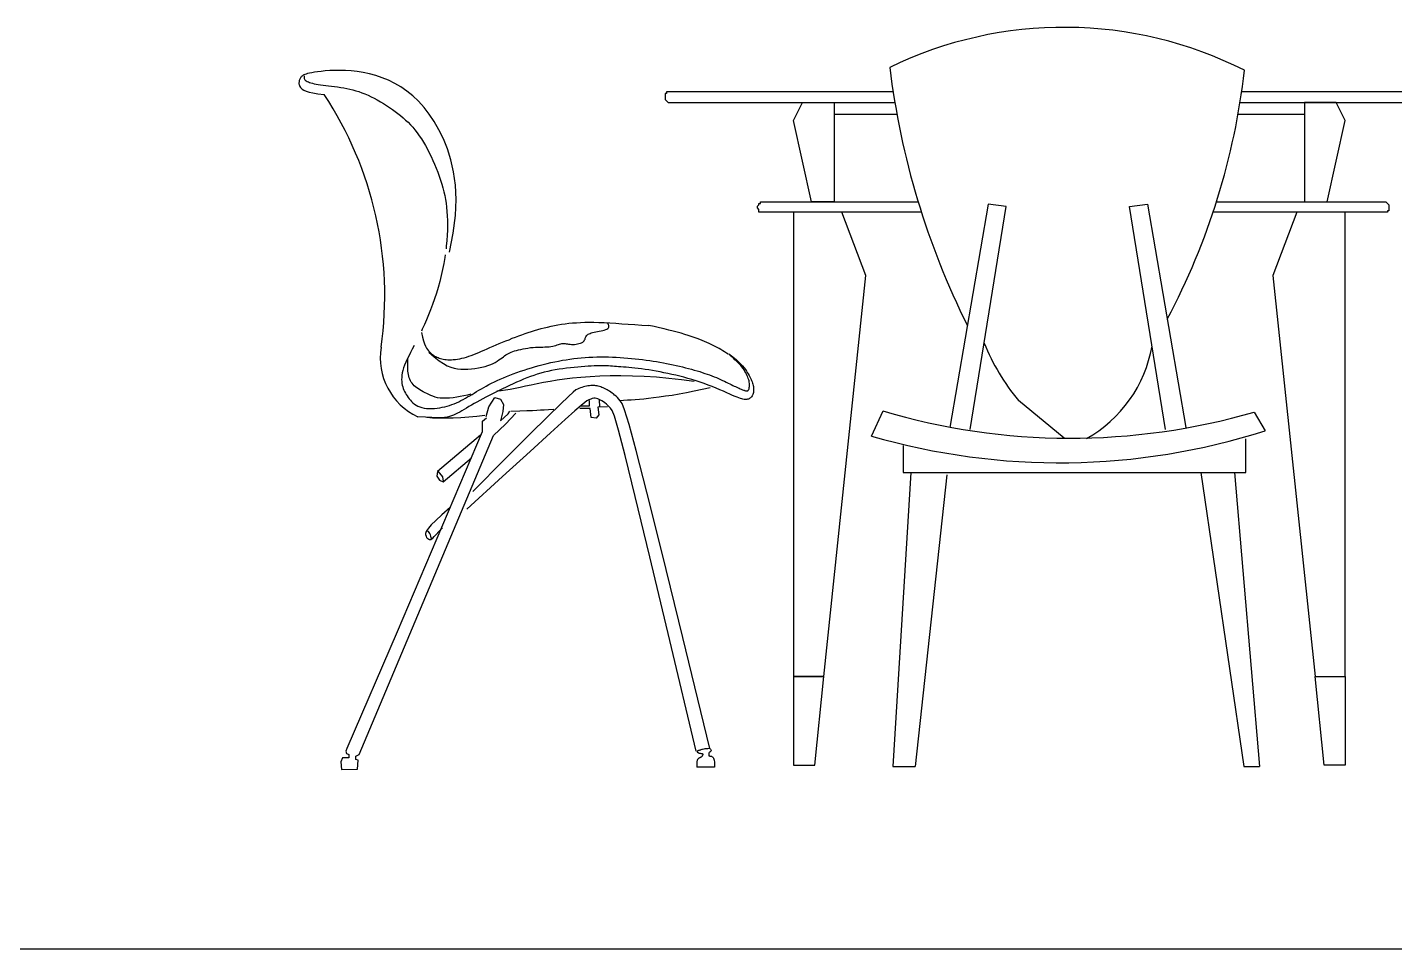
# Model space of a CAD drawing. Header units: millimetres. Extents: x 37301 to 64830, y 24173 to 38860.
# Drawn here: x 44770 to 46293, y 32431 to 33457 of the extents above; entities that cross this region are included whole.
import ezdxf

# ---------------------------------------------------------------- set-up
doc = ezdxf.new("R2010")
doc.units = ezdxf.units.MM
doc.layers.add('www.cad-blocks.net', color=7, linetype='Continuous')

# ---------------------------------------------------------------- blocks, each defined once
blk = doc.blocks.new('A$C24103333')
for p, q in [((17.2, 776.4), (14.2, 775.8)), ((20.7, 776.9), (17.2, 776.4)), ((24.8, 777.4), (20.7, 776.9)), ((29.4, 777.8), (24.8, 777.4)), ((34.4, 778.2), (29.4, 777.8)), ((39.8, 778.4), (34.4, 778.2)), ((45.6, 778.4), (39.8, 778.4)), ((51.7, 778.3), (45.6, 778.4)), ((58.1, 777.8), (51.7, 778.3)), ((64.8, 777.1), (58.1, 777.8)), ((71.6, 776), (64.8, 777.1)), ((0.1, 765.5), (0, 764.6)), ((0, 764.6), (0, 763.6)), ((0, 763.6), (0.2, 762.6)), ((0.2, 766.4), (0.1, 765.5)), ((0.4, 767.3), (0.2, 766.4)), ((0.2, 762.6), (0.5, 761.6)), ((0.7, 768.1), (0.4, 767.3)), ((0.5, 761.6), (0.9, 760.6)), ((1, 768.8), (0.7, 768.1)), ((1.4, 769.5), (1, 768.8)), ((1.8, 770.2), (1.4, 769.5)), ((2.3, 770.8), (1.8, 770.2)), ((2.8, 771.4), (2.3, 770.8)), ((3.4, 772), (2.8, 771.4)), ((4, 772.5), (3.4, 772)), ((4.8, 773), (4, 772.5)), ((5.6, 773.5), (4.8, 773)), ((6.7, 774), (5.6, 773.5)), ((5.9, 772.4), (5.7, 771.3)), ((5.7, 771.3), (5.7, 770.3)), ((5.7, 770.3), (5.8, 769.4)), ((5.8, 769.4), (6.2, 768.6)), ((6.2, 768.6), (6.7, 767.9)), ((8, 774.4), (6.7, 774)), ((6.7, 767.9), (7.4, 767.3)), ((7.4, 767.3), (8.2, 766.7)), ((9.7, 774.9), (8, 774.4)), ((8.2, 766.7), (9.3, 766.2)), ((9.3, 766.2), (10.5, 765.6)), ((11.7, 775.4), (9.7, 774.9)), ((10.5, 765.6), (11.8, 765.1)), ((14.2, 775.8), (11.7, 775.4)), ((11.8, 765.1), (13.4, 764.6)), ((13.4, 764.6), (15.1, 764.1)), ((15.1, 764.1), (17.1, 763.6)), ((17.1, 763.6), (19.2, 763.2)), ((19.2, 763.2), (21.6, 762.7)), ((21.6, 762.7), (24.2, 762.3)), ((24.2, 762.3), (26.9, 762)), ((26.9, 762), (29.9, 761.6)), ((29.9, 761.6), (33, 761.2)), ((33, 761.2), (36.3, 760.8)), ((78.5, 774.5), (71.6, 776)), ((85.5, 772.6), (78.5, 774.5)), ((92.6, 770.3), (85.5, 772.6)), ((99.6, 767.4), (92.6, 770.3)), ((106.6, 764), (99.6, 767.4)), ((113.5, 760), (106.6, 764)), ((0.9, 760.6), (1.6, 759.5)), ((1.6, 759.5), (2.5, 758.5)), ((2.5, 758.5), (3.7, 757.5)), ((3.7, 757.5), (5.5, 756.5)), ((5.5, 756.5), (7.9, 755.4)), ((7.9, 755.4), (11.3, 754.4)), ((11.3, 754.4), (15.6, 753.4)), ((15.6, 753.4), (21.2, 752.5)), ((21.2, 752.5), (28.1, 751.5)), ((36.3, 760.8), (39.7, 760.4)), ((39.7, 760.4), (43.1, 760)), ((43.1, 760), (46.5, 759.5)), ((46.5, 759.5), (50, 758.9)), ((50, 758.9), (53.4, 758.3)), ((53.4, 758.3), (56.7, 757.5)), ((56.7, 757.5), (60.1, 756.7)), ((60.1, 756.7), (63.5, 755.8)), ((63.5, 755.8), (66.8, 754.8)), ((66.8, 754.8), (70.2, 753.6)), ((70.2, 753.6), (73.5, 752.3)), ((73.5, 752.3), (77, 750.8)), ((77, 750.8), (80.4, 749.2)), ((80.4, 749.2), (83.9, 747.5)), ((83.9, 747.5), (87.3, 745.6)), ((120.3, 755.4), (113.5, 760)), ((126.8, 750.1), (120.3, 755.4)), ((133.2, 744.1), (126.8, 750.1)), ((407.8, 752.9), (407.8, 751.2)), ((409.4, 752.9), (407.8, 752.9)), ((407.8, 751.2), (407.8, 749.6)), ((407.8, 749.6), (407.8, 747.9)), ((407.8, 747.9), (407.8, 746.2)), ((407.8, 746.2), (409.4, 744.5)), ((409.4, 754.6), (409.4, 752.9)), ((411.1, 754.6), (409.4, 754.6)), ((661.5, 754.6), (411.1, 754.6)), ((661.5, 754.6), (618.8, 754.6)), ((1306.1, 754.6), (1049.5, 754.6)), ((87.3, 745.6), (90.8, 743.6)), ((90.8, 743.6), (94.2, 741.5)), ((94.2, 741.5), (97.6, 739.4)), ((97.6, 739.4), (100.9, 737.2)), ((100.9, 737.2), (104.1, 734.9)), ((104.1, 734.9), (107.2, 732.7)), ((107.2, 732.7), (110.2, 730.4)), ((139.3, 737.3), (133.2, 744.1)), ((145.1, 729.8), (139.3, 737.3)), ((409.4, 744.5), (411.1, 742.8)), ((411.1, 742.8), (663.4, 742.8)), ((550.7, 722.7), (560.8, 742.8)), ((560.8, 742.8), (596, 742.8)), ((596, 742.8), (596, 632.1)), ((617.1, 742.8), (663.4, 742.8)), ((1047.7, 742.8), (1304.4, 742.8)), ((1119.5, 742.8), (1119.5, 632.1)), ((1154.7, 742.8), (1119.5, 742.8)), ((1164.8, 722.7), (1154.7, 742.8)), ((110.2, 730.4), (113.2, 728.1)), ((113.2, 728.1), (116, 725.7)), ((116, 725.7), (118.8, 723.2)), ((118.8, 723.2), (121.5, 720.7)), ((121.5, 720.7), (124.2, 717.9)), ((124.2, 717.9), (126.7, 715.1)), ((150.7, 721.4), (145.1, 729.8)), ((155.9, 712.2), (150.7, 721.4)), ((570.8, 632.1), (550.7, 722.7)), ((596, 729.6), (665.7, 729.6)), ((614.8, 729.6), (665.7, 729.6)), ((1045.5, 729.6), (1119.5, 729.6)), ((1144.7, 632.1), (1164.8, 722.7)), ((126.7, 715.1), (129.2, 712.1)), ((129.2, 712.1), (131.7, 708.9)), ((131.7, 708.9), (134, 705.6)), ((134, 705.6), (136.4, 702.1)), ((136.4, 702.1), (138.6, 698.5)), ((160.8, 702.1), (155.9, 712.2)), ((165.3, 691), (160.8, 702.1)), ((138.6, 698.5), (140.8, 694.7)), ((140.8, 694.7), (143, 690.8)), ((143, 690.8), (145.1, 686.8)), ((145.1, 686.8), (147.2, 682.6)), ((169.2, 678.8), (165.3, 691)), ((147.2, 682.6), (149.2, 678.3)), ((149.2, 678.3), (151.1, 673.9)), ((151.1, 673.9), (152.9, 669.5)), ((172.2, 665.5), (169.2, 678.8)), ((152.9, 669.5), (154.7, 665)), ((154.7, 665), (156.3, 660.6)), ((156.3, 660.6), (157.8, 656.2)), ((157.8, 656.2), (159.1, 651.8)), ((174.2, 650.8), (172.2, 665.5)), ((159.1, 651.8), (160.4, 647.5)), ((160.4, 647.5), (161.4, 643.3)), ((161.4, 643.3), (162.4, 639.1)), ((175, 634.6), (174.2, 650.8)), ((162.4, 639.1), (163.2, 634.8)), ((163.2, 634.8), (163.8, 630.5)), ((163.8, 630.5), (164.4, 626)), ((164.4, 626), (164.8, 621.3)), ((174.3, 616.8), (175, 634.6)), ((510.4, 627.1), (512.1, 628.7)), ((510.4, 625.4), (510.4, 627.1)), ((512.1, 623.7), (510.4, 625.4)), ((512.1, 628.7), (512.1, 630.4)), ((512.1, 630.4), (513.8, 630.4)), ((513.8, 630.4), (513.8, 632.1)), ((513.8, 632.1), (515.5, 632.1)), ((515.5, 632.1), (689.3, 632.1)), ((596, 632.1), (570.8, 632.1)), ((622.7, 632.1), (689.3, 632.1)), ((767.3, 629.5), (724.6, 380.9)), ((747.2, 378.4), (787.4, 626.9)), ((787.4, 626.9), (767.3, 629.5)), ((924.5, 626.9), (944.6, 629.5)), ((964.7, 378.4), (924.5, 626.9)), ((944.6, 629.5), (987.3, 380.9)), ((1021.5, 632.1), (1210.1, 632.1)), ((1119.5, 632.1), (1144.7, 632.1)), ((1210.1, 632.1), (1211.8, 630.4)), ((1211.8, 630.4), (1213.5, 628.7)), ((1213.5, 628.7), (1213.5, 627.1)), ((1213.5, 627.1), (1213.5, 625.4)), ((1213.5, 625.4), (1213.5, 623.7)), ((164.8, 621.3), (165.1, 616.5)), ((165.1, 616.5), (165.3, 611.4)), ((165.3, 611.4), (165.4, 606.1)), ((171.9, 597.3), (174.3, 616.8)), ((512.1, 622), (512.1, 623.7)), ((512.1, 620.4), (512.1, 622)), ((513.8, 620.4), (512.1, 620.4)), ((515.5, 620.4), (513.8, 620.4)), ((693, 620.4), (515.5, 620.4)), ((604.4, 620.4), (550.7, 620.4)), ((550.7, 620.4), (550.7, 103.6)), ((631.2, 549.9), (604.4, 620.4)), ((693, 620.4), (618.9, 620.4)), ((1211.8, 620.4), (1017.7, 620.4)), ((1111.1, 620.4), (1084.3, 549.9)), ((1164.8, 620.4), (1111.1, 620.4)), ((1164.8, 524.7), (1164.8, 620.4)), ((1211.8, 620.4), (1210.1, 620.4)), ((1213.5, 622), (1211.8, 622)), ((1211.8, 622), (1211.8, 620.4)), ((1213.5, 623.7), (1213.5, 622)), ((165.1, 594.8), (164.7, 588.9)), ((165.3, 600.6), (165.1, 594.8)), ((165.4, 606.1), (165.3, 600.6)), ((167.5, 576), (171.9, 597.3)), ((164.1, 582.8), (163.8, 579.6)), ((164.7, 588.9), (164.1, 582.8)), ((161.3, 563.5), (160, 556.8)), ((162.5, 570), (161.3, 563.5)), ((162.9, 573.1), (162.5, 570)), ((158.5, 550.1), (156.8, 543.5)), ((160, 556.8), (158.5, 550.1)), ((584.3, 103.6), (631.2, 549.9)), ((1084.3, 549.9), (1131.2, 103.6)), ((155, 536.8), (153, 530.3)), ((156.8, 543.5), (155, 536.8)), ((148.8, 517.8), (146.6, 511.8)), ((151, 523.9), (148.8, 517.8)), ((153, 530.3), (151, 523.9)), ((1164.8, 103.6), (1164.8, 524.7)), ((144.3, 506.1), (142, 500.7)), ((146.6, 511.8), (144.3, 506.1)), ((137.3, 490.4), (136.3, 488.2)), ((139.7, 495.4), (137.3, 490.4)), ((142, 500.7), (139.7, 495.4)), ((255.3, 486.5), (258.8, 487.7)), ((258.8, 487.7), (262.4, 488.8)), ((262.4, 488.8), (265.9, 489.9)), ((265.9, 489.9), (269.6, 490.9)), ((269.6, 490.9), (273.2, 491.8)), ((273.2, 491.8), (276.9, 492.7)), ((276.9, 492.7), (280.7, 493.6)), ((280.7, 493.6), (284.5, 494.3)), ((284.5, 494.3), (288.3, 495)), ((288.3, 495), (292.3, 495.7)), ((292.3, 495.7), (296.3, 496.3)), ((296.3, 496.3), (300.4, 496.8)), ((300.4, 496.8), (304.6, 497.2)), ((304.6, 497.2), (308.9, 497.5)), ((308.9, 497.5), (313.5, 497.8)), ((313.5, 497.8), (318.2, 498)), ((318.2, 498), (323.2, 498)), ((323.2, 498), (328.5, 498)), ((328.5, 498), (334, 497.9)), ((328.6, 486.8), (330.4, 487.2)), ((330.4, 487.2), (332.3, 487.6)), ((332.3, 487.6), (334.3, 487.9)), ((334, 497.9), (339.9, 497.6)), ((334.3, 487.9), (336.3, 488.3)), ((336.3, 488.3), (338.2, 488.8)), ((338.2, 488.8), (340, 489.2)), ((339.9, 497.6), (346.1, 497.3)), ((340, 489.2), (341.6, 489.8)), ((341.6, 489.8), (342.9, 490.3)), ((342.9, 490.3), (344, 491)), ((344.1, 496.1), (343.2, 497)), ((344, 491), (344.7, 491.7)), ((344.7, 495.1), (344.1, 496.1)), ((345.1, 494.2), (344.7, 495.1)), ((344.7, 491.7), (345.1, 492.5)), ((345.2, 493.3), (345.1, 494.2)), ((345.1, 492.5), (345.2, 493.3)), ((346.1, 497.3), (352.7, 496.9)), ((352.7, 496.9), (359.5, 496.4)), ((359.5, 496.4), (366.6, 495.9)), ((366.6, 495.9), (374, 495.4)), ((374, 495.4), (381.7, 494.9)), ((381.7, 494.9), (389.6, 494.4)), ((395.6, 493.1), (389.6, 494.4)), ((401.3, 491.7), (395.6, 493.1)), ((406.7, 490.5), (401.3, 491.7)), ((411.8, 489.3), (406.7, 490.5)), ((416.6, 488), (411.8, 489.3)), ((421.2, 486.9), (416.6, 488)), ((128.2, 472.2), (126.1, 468.1)), ((136.6, 486.5), (137.7, 481.5)), ((137.7, 481.5), (138.7, 477.4)), ((138.7, 477.4), (139.8, 474)), ((139.8, 474), (140.8, 471.4)), ((216.1, 471.3), (219.5, 472.7)), ((219.5, 472.7), (223.1, 474.2)), ((223.1, 474.2), (226.7, 475.7)), ((226.7, 475.7), (230.3, 477.2)), ((230.3, 477.2), (233.9, 478.6)), ((233.9, 478.6), (237.5, 480.1)), ((237.5, 480.1), (241.1, 481.4)), ((241.1, 481.4), (244.7, 482.8)), ((244.7, 482.8), (248.2, 484.1)), ((248.2, 484.1), (251.7, 485.3)), ((251.7, 485.3), (255.3, 486.5)), ((284.3, 471.8), (285.9, 472.2)), ((285.9, 472.2), (287.4, 472.7)), ((287.4, 472.7), (288.9, 473.2)), ((288.9, 473.2), (290.2, 473.6)), ((290.2, 473.6), (291.5, 474)), ((291.5, 474), (292.8, 474.2)), ((292.8, 474.2), (294, 474.3)), ((294, 474.3), (295.2, 474.3)), ((295.2, 474.3), (296.4, 474.2)), ((296.4, 474.2), (297.7, 474)), ((297.7, 474), (299, 473.8)), ((299, 473.8), (300.3, 473.7)), ((300.3, 473.7), (301.8, 473.5)), ((301.8, 473.5), (303.3, 473.4)), ((303.3, 473.4), (305, 473.4)), ((305, 473.4), (306.7, 473.4)), ((306.7, 473.4), (308.5, 473.6)), ((308.5, 473.6), (310.2, 473.8)), ((310.2, 473.8), (311.8, 474.2)), ((311.8, 474.2), (313.4, 474.6)), ((313.4, 474.6), (314.7, 475.2)), ((314.7, 475.2), (315.9, 475.8)), ((315.9, 475.8), (316.8, 476.6)), ((316.8, 476.6), (317.5, 477.4)), ((317.5, 477.4), (318, 478.3)), ((318, 478.3), (318.5, 479.2)), ((318.5, 479.2), (318.8, 480.1)), ((318.8, 480.1), (319.2, 481.1)), ((319.2, 481.1), (319.5, 481.9)), ((319.5, 481.9), (320, 482.7)), ((320, 482.7), (320.5, 483.5)), ((320.5, 483.5), (321.2, 484.1)), ((321.2, 484.1), (322.1, 484.7)), ((322.1, 484.7), (323, 485.2)), ((323, 485.2), (324.2, 485.6)), ((324.2, 485.6), (325.5, 486.1)), ((325.5, 486.1), (326.9, 486.5)), ((326.9, 486.5), (328.6, 486.8)), ((425.5, 485.7), (421.2, 486.9)), ((429.5, 484.5), (425.5, 485.7)), ((433.3, 483.4), (429.5, 484.5)), ((436.8, 482.2), (433.3, 483.4)), ((440.1, 481), (436.8, 482.2)), ((443.3, 479.9), (440.1, 481)), ((446.2, 478.7), (443.3, 479.9)), ((449, 477.6), (446.2, 478.7)), ((451.7, 476.4), (449, 477.6)), ((454.2, 475.3), (451.7, 476.4)), ((456.6, 474.2), (454.2, 475.3)), ((459, 473.1), (456.6, 474.2)), ((461.3, 472.1), (459, 473.1)), ((463.5, 471), (461.3, 472.1)), ((120.5, 456.8), (119, 453.4)), ((122.2, 460.4), (120.5, 456.8)), ((121.2, 455.2), (121.3, 457)), ((124.1, 464.2), (122.2, 460.4)), ((126.1, 468.1), (124.1, 464.2)), ((140.8, 471.4), (141.9, 469.2)), ((141.9, 469.2), (143, 467.5)), ((143, 467.5), (144.2, 466.1)), ((144.2, 466.1), (145.3, 465)), ((144.7, 464.5), (150.7, 459.3)), ((145.3, 465), (146.4, 463.9)), ((146.4, 463.9), (147.6, 462.9)), ((147.6, 462.9), (148.8, 462)), ((148.8, 462), (149.9, 461.2)), ((149.9, 461.2), (151.1, 460.4)), ((150.7, 459.3), (156, 455.1)), ((151.1, 460.4), (152.4, 459.7)), ((152.4, 459.7), (153.6, 459.1)), ((153.6, 459.1), (154.9, 458.6)), ((154.9, 458.6), (156.3, 458.1)), ((156.3, 458.1), (157.7, 457.6)), ((157.7, 457.6), (159.1, 457.2)), ((159.1, 457.2), (160.7, 456.9)), ((160.7, 456.9), (162.3, 456.6)), ((174.2, 456.6), (176.5, 457)), ((176.5, 457), (179, 457.4)), ((179, 457.4), (181.5, 457.9)), ((181.5, 457.9), (184, 458.5)), ((184, 458.5), (186.6, 459.2)), ((186.6, 459.2), (189.2, 460.1)), ((189.2, 460.1), (191.9, 461)), ((191.9, 461), (194.6, 462.1)), ((194.6, 462.1), (197.4, 463.2)), ((197.4, 463.2), (200.2, 464.4)), ((200.2, 464.4), (203.2, 465.7)), ((203.2, 465.7), (206.2, 467)), ((206.2, 467), (209.4, 468.4)), ((209.4, 468.4), (212.7, 469.8)), ((212.7, 469.8), (216.1, 471.3)), ((222.7, 456), (224.4, 457.2)), ((224.4, 457.2), (226.1, 458.5)), ((226.1, 458.5), (227.6, 459.6)), ((227.6, 459.6), (229, 460.7)), ((229, 460.7), (230.4, 461.6)), ((230.4, 461.6), (231.8, 462.5)), ((231.8, 462.5), (233.2, 463.3)), ((233.2, 463.3), (234.7, 464)), ((234.7, 464), (236.3, 464.7)), ((236.3, 464.7), (238, 465.4)), ((238, 465.4), (239.9, 466)), ((239.9, 466), (242.1, 466.6)), ((242.1, 466.6), (244.4, 467.3)), ((244.4, 467.3), (246.9, 467.8)), ((246.9, 467.8), (249.5, 468.4)), ((249.5, 468.4), (252.3, 468.9)), ((252.3, 468.9), (255, 469.3)), ((255, 469.3), (257.9, 469.7)), ((257.9, 469.7), (260.7, 469.9)), ((260.7, 469.9), (263.4, 470.1)), ((263.4, 470.1), (266.2, 470.2)), ((266.2, 470.2), (268.8, 470.3)), ((268.8, 470.3), (271.4, 470.4)), ((271.4, 470.4), (273.9, 470.5)), ((273.9, 470.5), (276.3, 470.6)), ((276.3, 470.6), (278.5, 470.7)), ((278.5, 470.7), (280.6, 471)), ((280.6, 471), (282.5, 471.3)), ((282.5, 471.3), (284.3, 471.8)), ((297.5, 456.3), (301.7, 457)), ((301.7, 457), (305.9, 457.5)), ((305.9, 457.5), (310, 458)), ((310, 458), (314.2, 458.4)), ((314.2, 458.4), (318.5, 458.7)), ((318.5, 458.7), (322.8, 459)), ((322.8, 459), (327.1, 459.2)), ((327.1, 459.2), (331.5, 459.3)), ((331.5, 459.3), (335.8, 459.4)), ((335.8, 459.4), (340.2, 459.4)), ((340.2, 459.4), (344.6, 459.3)), ((344.6, 459.3), (349, 459.2)), ((349, 459.2), (353.3, 459)), ((353.3, 459), (357.6, 458.8)), ((357.6, 458.8), (361.9, 458.5)), ((361.9, 458.5), (366.1, 458.1)), ((366.1, 458.1), (370.3, 457.8)), ((370.3, 457.8), (374.4, 457.4)), ((374.4, 457.4), (378.5, 456.9)), ((378.5, 456.9), (382.5, 456.4)), ((465.6, 469.9), (463.5, 471)), ((467.8, 468.7), (465.6, 469.9)), ((469.8, 467.5), (467.8, 468.7)), ((471.9, 466.3), (469.8, 467.5)), ((473.9, 465), (471.9, 466.3)), ((476, 463.7), (473.9, 465)), ((478, 462.3), (476, 463.7)), ((478.7, 462.9), (483, 459.5)), ((481.8, 459.4), (479.9, 460.9)), ((483.7, 457.9), (481.8, 459.4)), ((483, 459.5), (486.6, 456.6)), ((485.4, 456.3), (483.7, 457.9)), ((115, 441.5), (114.6, 438.9)), ((115.7, 444.2), (115, 441.5)), ((116.5, 447.1), (115.7, 444.2)), ((117.6, 450.2), (116.5, 447.1)), ((119, 453.4), (117.6, 450.2)), ((121.2, 453.3), (121.2, 455.2)), ((121.2, 451.4), (121.2, 453.3)), ((121.2, 449.4), (121.2, 451.4)), ((121.2, 447.4), (121.2, 449.4)), ((121.3, 445.5), (121.2, 447.4)), ((121.4, 443.5), (121.3, 445.5)), ((121.7, 441.6), (121.4, 443.5)), ((122, 439.8), (121.7, 441.6)), ((156, 455.1), (160.8, 451.9)), ((160.8, 451.9), (165.1, 449.6)), ((162.3, 456.6), (164, 456.4)), ((164, 456.4), (165.8, 456.3)), ((165.1, 449.6), (169, 447.9)), ((165.8, 456.3), (167.7, 456.3)), ((167.7, 456.3), (169.8, 456.3)), ((169, 447.9), (172.8, 446.8)), ((169.8, 456.3), (171.9, 456.4)), ((171.9, 456.4), (174.2, 456.6)), ((172.8, 446.8), (176.4, 446.2)), ((176.4, 446.2), (180.2, 445.8)), ((180.2, 445.8), (184, 445.7)), ((184, 445.7), (188, 445.8)), ((188, 445.8), (192, 446.1)), ((192, 446.1), (196, 446.5)), ((196, 446.5), (199.9, 447.1)), ((199.9, 447.1), (203.7, 447.9)), ((203.7, 447.9), (207.2, 448.7)), ((207.2, 448.7), (210.5, 449.8)), ((210.5, 449.8), (213.5, 450.9)), ((213.5, 450.9), (216.2, 452.1)), ((216.2, 452.1), (218.6, 453.3)), ((218.6, 453.3), (220.7, 454.7)), ((220.7, 454.7), (222.7, 456)), ((238.6, 440.7), (242.5, 442.1)), ((242.5, 442.1), (246.5, 443.5)), ((246.5, 443.5), (250.6, 444.8)), ((250.6, 444.8), (254.8, 446.2)), ((254.8, 446.2), (259, 447.4)), ((259, 447.4), (263.3, 448.7)), ((263.3, 448.7), (267.6, 449.9)), ((267.6, 449.9), (271.9, 451)), ((273.2, 442.3), (269.2, 441.2)), ((271.9, 451), (276.3, 452)), ((277.2, 443.3), (273.2, 442.3)), ((276.3, 452), (280.6, 453)), ((281.3, 444.1), (277.2, 443.3)), ((280.6, 453), (284.9, 454)), ((285.4, 444.9), (281.3, 444.1)), ((284.9, 454), (289.1, 454.8)), ((289.6, 445.6), (285.4, 444.9)), ((289.1, 454.8), (293.3, 455.6)), ((293.8, 446.3), (289.6, 445.6)), ((293.3, 455.6), (297.5, 456.3)), ((298, 446.8), (293.8, 446.3)), ((302.2, 447.3), (298, 446.8)), ((306.3, 447.7), (302.2, 447.3)), ((310.4, 448.1), (306.3, 447.7)), ((314.3, 448.4), (310.4, 448.1)), ((318.2, 448.7), (314.3, 448.4)), ((321.9, 449), (318.2, 448.7)), ((325.4, 449.2), (321.9, 449)), ((328.8, 449.3), (325.4, 449.2)), ((332, 449.4), (328.8, 449.3)), ((335, 449.5), (332, 449.4)), ((337.7, 449.5), (335, 449.5)), ((340.3, 449.5), (337.7, 449.5)), ((342.6, 449.4), (340.3, 449.5)), ((344.8, 449.3), (342.6, 449.4)), ((347, 449.2), (344.8, 449.3)), ((349.1, 449.1), (347, 449.2)), ((351.3, 448.9), (349.1, 449.1)), ((353.5, 448.7), (351.3, 448.9)), ((355.9, 448.5), (353.5, 448.7)), ((358.5, 448.3), (355.9, 448.5)), ((361.2, 448.1), (358.5, 448.3)), ((364.2, 447.8), (361.2, 448.1)), ((367.3, 447.6), (364.2, 447.8)), ((370.6, 447.3), (367.3, 447.6)), ((374.1, 446.9), (370.6, 447.3)), ((377.7, 446.5), (374.1, 446.9)), ((381.5, 446), (377.7, 446.5)), ((385.4, 445.5), (381.5, 446)), ((382.5, 456.4), (386.5, 455.9)), ((389.4, 444.9), (385.4, 445.5)), ((386.5, 455.9), (390.5, 455.4)), ((393.5, 444.2), (389.4, 444.9)), ((390.5, 455.4), (394.3, 454.8)), ((397.7, 443.4), (393.5, 444.2)), ((394.3, 454.8), (398.2, 454.2)), ((402, 442.6), (397.7, 443.4)), ((398.2, 454.2), (401.9, 453.5)), ((401.9, 453.5), (405.7, 452.8)), ((406.4, 441.8), (402, 442.6)), ((405.7, 452.8), (409.4, 452.1)), ((410.8, 440.9), (406.4, 441.8)), ((409.4, 452.1), (413, 451.4)), ((413, 451.4), (416.6, 450.6)), ((416.6, 450.6), (420.1, 449.9)), ((420.1, 449.9), (423.6, 449.1)), ((423.6, 449.1), (427, 448.2)), ((427, 448.2), (430.4, 447.4)), ((430.4, 447.4), (433.7, 446.5)), ((433.7, 446.5), (437, 445.7)), ((437, 445.7), (440.1, 444.8)), ((440.1, 444.8), (443.2, 443.9)), ((443.2, 443.9), (446.2, 443)), ((446.2, 443), (449.1, 442.1)), ((449.1, 442.1), (451.9, 441.1)), ((487.2, 454.7), (485.4, 456.3)), ((486.6, 456.6), (489.5, 453.9)), ((488.8, 453.1), (487.2, 454.7)), ((490.3, 451.5), (488.8, 453.1)), ((489.5, 453.9), (492, 451.5)), ((491.8, 449.9), (490.3, 451.5)), ((493.1, 448.2), (491.8, 449.9)), ((492, 451.5), (494, 449.3)), ((494.4, 446.6), (493.1, 448.2)), ((494, 449.3), (495.6, 447.3)), ((495.5, 444.9), (494.4, 446.6)), ((496.6, 443.3), (495.5, 444.9)), ((495.6, 447.3), (497, 445.4)), ((497.5, 441.7), (496.6, 443.3)), ((497, 445.4), (498.1, 443.7)), ((498.4, 440.1), (497.5, 441.7)), ((498.1, 443.7), (499.2, 442)), ((499.2, 442), (500.2, 440.4)), ((114.4, 436.5), (114.3, 434.1)), ((114.3, 434.1), (114.4, 432)), ((114.6, 438.9), (114.4, 436.5)), ((114.4, 432), (114.7, 429.9)), ((114.7, 429.9), (115.1, 427.9)), ((115.1, 427.9), (115.6, 426)), ((122.3, 438), (122, 439.8)), ((122.8, 436.2), (122.3, 438)), ((123.4, 434.6), (122.8, 436.2)), ((124.2, 432.9), (123.4, 434.6)), ((125, 431.4), (124.2, 432.9)), ((126, 430), (125, 431.4)), ((127.1, 428.6), (126, 430)), ((128.4, 427.3), (127.1, 428.6)), ((129.8, 426.1), (128.4, 427.3)), ((205.8, 425.4), (208.6, 427)), ((208.6, 427), (211.5, 428.5)), ((211.5, 428.5), (214.5, 430.1)), ((214.5, 430.1), (217.6, 431.6)), ((217.6, 431.6), (220.8, 433.2)), ((220.8, 433.2), (224.2, 434.7)), ((224.2, 434.7), (227.6, 436.2)), ((227.6, 436.2), (231.2, 437.7)), ((234.5, 427.7), (230.6, 425.8)), ((231.2, 437.7), (234.9, 439.2)), ((238.4, 429.5), (234.5, 427.7)), ((234.9, 439.2), (238.6, 440.7)), ((242.3, 431.2), (238.4, 429.5)), ((246.2, 432.9), (242.3, 431.2)), ((250, 434.5), (246.2, 432.9)), ((252.3, 426.8), (246.3, 425.5)), ((253.9, 436), (250, 434.5)), ((258.7, 428.1), (252.3, 426.8)), ((257.7, 437.5), (253.9, 436)), ((261.5, 438.8), (257.7, 437.5)), ((265.3, 429.5), (258.7, 428.1)), ((265.4, 440.1), (261.5, 438.8)), ((272.3, 430.8), (265.3, 429.5)), ((269.2, 441.2), (265.4, 440.1)), ((279.7, 432.1), (272.3, 430.8)), ((287.5, 433.4), (279.7, 432.1)), ((295.8, 434.6), (287.5, 433.4)), ((304.6, 435.6), (295.8, 434.6)), ((314, 436.5), (304.6, 435.6)), ((324.1, 437.3), (314, 436.5)), ((318.4, 426.5), (316.7, 426)), ((320.1, 426.8), (318.4, 426.5)), ((321.8, 427.1), (320.1, 426.8)), ((323.4, 427.3), (321.8, 427.1)), ((325, 427.5), (323.4, 427.3)), ((334.9, 437.8), (324.1, 437.3)), ((326.4, 427.5), (325, 427.5)), ((327.9, 427.5), (326.4, 427.5)), ((329.3, 427.5), (327.9, 427.5)), ((330.6, 427.3), (329.3, 427.5)), ((332, 427.1), (330.6, 427.3)), ((333.3, 426.8), (332, 427.1)), ((334.7, 426.4), (333.3, 426.8)), ((336, 425.9), (334.7, 426.4)), ((346.4, 438.2), (334.9, 437.8)), ((358.5, 438.3), (346.4, 438.2)), ((371.3, 438.1), (358.5, 438.3)), ((384.5, 437.6), (371.3, 438.1)), ((398, 436.7), (384.5, 437.6)), ((411.9, 435.5), (398, 436.7)), ((415.2, 439.9), (410.8, 440.9)), ((425.9, 433.9), (411.9, 435.5)), ((419.7, 438.9), (415.2, 439.9)), ((424.2, 437.8), (419.7, 438.9)), ((428.6, 436.7), (424.2, 437.8)), ((440.1, 431.9), (425.9, 433.9)), ((433.1, 435.5), (428.6, 436.7)), ((437.6, 434.2), (433.1, 435.5)), ((442.2, 432.9), (437.6, 434.2)), ((446.7, 431.4), (442.2, 432.9)), ((451.2, 429.8), (446.7, 431.4)), ((455.7, 428.1), (451.2, 429.8)), ((451.9, 441.1), (454.6, 440.2)), ((454.6, 440.2), (457.2, 439.3)), ((460.1, 426.4), (455.7, 428.1)), ((457.2, 439.3), (459.8, 438.3)), ((459.8, 438.3), (462.3, 437.3)), ((464.4, 424.6), (460.1, 426.4)), ((462.3, 437.3), (464.7, 436.3)), ((464.7, 436.3), (467.1, 435.3)), ((467.1, 435.3), (469.3, 434.3)), ((469.3, 434.3), (471.5, 433.3)), ((471.5, 433.3), (473.7, 432.3)), ((473.7, 432.3), (475.7, 431.3)), ((475.7, 431.3), (477.7, 430.3)), ((477.7, 430.3), (479.6, 429.4)), ((479.6, 429.4), (481.3, 428.6)), ((481.3, 428.6), (483, 427.7)), ((483, 427.7), (484.6, 427)), ((484.6, 427), (486.2, 426.3)), ((486.2, 426.3), (487.6, 425.6)), ((499.1, 438.5), (498.4, 440.1)), ((499.8, 437), (499.1, 438.5)), ((500.3, 435.4), (499.8, 437)), ((500.2, 440.4), (501.1, 438.8)), ((500.7, 434), (500.3, 435.4)), ((501.1, 432.6), (500.7, 434)), ((501.1, 438.8), (501.9, 437.3)), ((501.3, 431.2), (501.1, 432.6)), ((501.5, 429.9), (501.3, 431.2)), ((501.4, 425.5), (501.6, 426.5)), ((501.6, 428.7), (501.5, 429.9)), ((501.6, 427.6), (501.6, 428.7)), ((501.6, 426.5), (501.6, 427.6)), ((501.9, 437.3), (502.7, 435.8)), ((502.7, 435.8), (503.4, 434.4)), ((503.4, 434.4), (504, 433)), ((504, 433), (504.5, 431.6)), ((504.5, 431.6), (504.9, 430.3)), ((504.9, 430.3), (505.3, 429)), ((505.3, 429), (505.7, 427.7)), ((505.7, 427.7), (505.9, 426.4)), ((505.9, 426.4), (506.1, 425.2)), ((115.6, 426), (116.2, 424.2)), ((116.2, 424.2), (116.9, 422.4)), ((116.9, 422.4), (117.7, 420.7)), ((117.7, 420.7), (118.6, 419.1)), ((118.6, 419.1), (119.5, 417.5)), ((119.5, 417.5), (120.6, 415.9)), ((120.6, 415.9), (121.7, 414.3)), ((121.7, 414.3), (122.9, 412.7)), ((122.9, 412.7), (124.1, 411.1)), ((124.1, 411.1), (125.5, 409.6)), ((131.3, 424.9), (129.8, 426.1)), ((133, 423.8), (131.3, 424.9)), ((134.7, 422.7), (133, 423.8)), ((136.6, 421.6), (134.7, 422.7)), ((138.5, 420.6), (136.6, 421.6)), ((140.5, 419.5), (138.5, 420.6)), ((142.5, 418.5), (140.5, 419.5)), ((144.6, 417.4), (142.5, 418.5)), ((146.8, 416.4), (144.6, 417.4)), ((149.2, 415.5), (146.8, 416.4)), ((151.7, 414.7), (149.2, 415.5)), ((154.4, 414), (151.7, 414.7)), ((157.4, 413.6), (154.4, 414)), ((160.6, 413.3), (157.4, 413.6)), ((164.1, 413.3), (160.6, 413.3)), ((167.8, 413.6), (164.1, 413.3)), ((171.7, 414), (167.8, 413.6)), ((175.7, 414.6), (171.7, 414)), ((179.7, 415.3), (175.7, 414.6)), ((183.7, 416.1), (179.7, 415.3)), ((180.4, 410.7), (182.9, 412)), ((182.9, 412), (185.3, 413.4)), ((187.7, 416.9), (183.7, 416.1)), ((185.3, 413.4), (187.8, 414.8)), ((191.5, 417.8), (187.7, 416.9)), ((187.8, 414.8), (190.2, 416.2)), ((190.2, 416.2), (192.7, 417.7)), ((192.7, 417.7), (195.2, 419.2)), ((195.2, 419.2), (197.8, 420.8)), ((197.8, 420.8), (200.4, 422.3)), ((200.4, 422.3), (203.1, 423.9)), ((204.7, 412.7), (201.4, 410.9)), ((203.1, 423.9), (205.8, 425.4)), ((208.2, 414.5), (204.7, 412.7)), ((211.7, 416.3), (208.2, 414.5)), ((211.3, 403.9), (218, 414.2)), ((215.4, 418.2), (211.7, 416.3)), ((219.1, 420.1), (215.4, 418.2)), ((218, 414.2), (224.6, 412.4)), ((222.9, 422), (219.1, 420.1)), ((225, 421.7), (220.4, 421.3)), ((226.7, 423.9), (222.9, 422)), ((224.6, 412.4), (227.6, 406.4)), ((229.9, 422.4), (225, 421.7)), ((230.6, 425.8), (226.7, 423.9)), ((235.1, 423.2), (229.9, 422.4)), ((240.6, 424.3), (235.1, 423.2)), ((246.3, 425.5), (240.6, 424.3)), ((300.1, 415.4), (291.1, 406.8)), ((305.4, 420.3), (300.1, 415.4)), ((308.3, 422.6), (305.4, 420.3)), ((310, 423.6), (308.3, 422.6)), ((311.6, 424.3), (310, 423.6)), ((313.3, 425), (311.6, 424.3)), ((315, 425.5), (313.3, 425)), ((316.7, 426), (315, 425.5)), ((322.9, 411.5), (320.7, 410.3)), ((324.8, 412.4), (322.9, 411.5)), ((326.5, 413), (324.8, 412.4)), ((328.2, 413.3), (326.5, 413)), ((329.7, 413.4), (328.2, 413.3)), ((331.2, 413.2), (329.7, 413.4)), ((332.7, 412.8), (331.2, 413.2)), ((334.2, 412.1), (332.7, 412.8)), ((335.8, 411.4), (334.2, 412.1)), ((335.1, 403.6), (334.6, 411.8)), ((337.4, 410.4), (335.8, 411.4)), ((337.4, 425.4), (336, 425.9)), ((338.8, 424.8), (337.4, 425.4)), ((340.2, 424.2), (338.8, 424.8)), ((341.6, 423.5), (340.2, 424.2)), ((343, 422.7), (341.6, 423.5)), ((344.4, 421.9), (343, 422.7)), ((345.8, 421.1), (344.4, 421.9)), ((347.2, 420.2), (345.8, 421.1)), ((348.6, 419.2), (347.2, 420.2)), ((350.1, 418.1), (348.6, 419.2)), ((351.5, 416.9), (350.1, 418.1)), ((353, 415.6), (351.5, 416.9)), ((354.6, 414.1), (353, 415.6)), ((356.1, 412.4), (354.6, 414.1)), ((357.8, 410.5), (356.1, 412.4)), ((365.7, 411.1), (361.4, 410.8)), ((370, 411.3), (365.7, 411.1)), ((374.4, 411.7), (370, 411.3)), ((379, 412.1), (374.4, 411.7)), ((383.8, 412.5), (379, 412.1)), ((389.1, 413.1), (383.8, 412.5)), ((394.9, 413.8), (389.1, 413.1)), ((401.2, 414.6), (394.9, 413.8)), ((408.1, 415.5), (401.2, 414.6)), ((415.5, 416.6), (408.1, 415.5)), ((423.4, 417.9), (415.5, 416.6)), ((431.6, 419.4), (423.4, 417.9)), ((440.1, 421.1), (431.6, 419.4)), ((448.9, 423), (440.1, 421.1)), ((457.9, 425.1), (448.9, 423)), ((468.6, 422.8), (464.4, 424.6)), ((472.6, 421.1), (468.6, 422.8)), ((476.3, 419.5), (472.6, 421.1)), ((479.7, 417.9), (476.3, 419.5)), ((482.8, 416.6), (479.7, 417.9)), ((485.5, 415.4), (482.8, 416.6)), ((487.8, 414.5), (485.5, 415.4)), ((487.6, 425.6), (488.9, 425)), ((489.8, 413.7), (487.8, 414.5)), ((488.9, 425), (490.1, 424.5)), ((491.5, 413.1), (489.8, 413.7)), ((490.1, 424.5), (491.3, 424)), ((491.3, 424), (492.3, 423.6)), ((493, 412.6), (491.5, 413.1)), ((492.3, 423.6), (493.2, 423.2)), ((494.3, 412.2), (493, 412.6)), ((493.2, 423.2), (494, 422.8)), ((494, 422.8), (494.8, 422.5)), ((495.5, 412), (494.3, 412.2)), ((494.8, 422.5), (495.5, 422.3)), ((495.5, 422.3), (496.1, 422.1)), ((496.6, 411.9), (495.5, 412)), ((496.1, 422.1), (496.6, 421.9)), ((496.6, 421.9), (497.1, 421.8)), ((497.6, 411.9), (496.6, 411.9)), ((497.1, 421.8), (497.6, 421.6)), ((497.6, 421.6), (498.1, 421.6)), ((498.6, 412), (497.6, 411.9)), ((498.1, 421.6), (498.5, 421.5)), ((498.5, 421.5), (498.9, 421.5)), ((499.5, 412.2), (498.6, 412)), ((498.9, 421.5), (499.3, 421.6)), ((499.3, 421.6), (499.6, 421.7)), ((500.4, 412.4), (499.5, 412.2)), ((499.6, 421.7), (500, 421.9)), ((500, 421.9), (500.3, 422.2)), ((500.3, 422.2), (500.6, 422.7)), ((501.2, 412.8), (500.4, 412.4)), ((500.6, 422.7), (500.8, 423.2)), ((500.8, 423.2), (501.1, 423.9)), ((501.1, 423.9), (501.3, 424.7)), ((502, 413.3), (501.2, 412.8)), ((501.3, 424.7), (501.4, 425.5)), ((502.7, 413.8), (502, 413.3)), ((503.4, 414.4), (502.7, 413.8)), ((504, 415.1), (503.4, 414.4)), ((504.5, 415.9), (504, 415.1)), ((504.9, 416.7), (504.5, 415.9)), ((505.3, 417.6), (504.9, 416.7)), ((505.6, 418.6), (505.3, 417.6)), ((505.9, 419.6), (505.6, 418.6)), ((506.1, 420.7), (505.9, 419.6)), ((506.1, 425.2), (506.2, 424)), ((506.2, 421.7), (506.1, 420.7)), ((506.2, 424), (506.2, 422.9)), ((506.2, 422.9), (506.2, 421.7)), ((851.8, 368.9), (800.9, 411)), ((125.5, 409.6), (127, 408.2)), ((127, 408.2), (128.6, 406.8)), ((128.6, 406.8), (130.4, 405.6)), ((130.4, 405.6), (132.4, 404.6)), ((132.4, 404.6), (134.5, 403.7)), ((134.5, 403.7), (136.9, 403)), ((136.9, 403), (139.5, 402.5)), ((139.5, 402.5), (142.2, 402.1)), ((142.2, 402.1), (145, 402)), ((145, 402), (148, 402)), ((148, 402), (150.9, 402.1)), ((150.9, 402.1), (153.9, 402.4)), ((153.9, 402.4), (156.8, 402.8)), ((156.8, 402.8), (159.6, 403.3)), ((159.6, 403.3), (162.4, 403.9)), ((162.4, 403.9), (165.1, 404.6)), ((165.1, 404.6), (167.7, 405.4)), ((167.7, 405.4), (170.4, 406.3)), ((170.4, 406.3), (172.9, 407.3)), ((172.9, 407.3), (175.4, 408.4)), ((176.6, 396.8), (174.3, 395.6)), ((175.4, 408.4), (177.9, 409.5)), ((179, 398), (176.6, 396.8)), ((177.9, 409.5), (180.4, 410.7)), ((181.4, 399.4), (179, 398)), ((183.9, 400.9), (181.4, 399.4)), ((186.5, 402.4), (183.9, 400.9)), ((189.2, 404), (186.5, 402.4)), ((192.1, 405.7), (189.2, 404)), ((195.1, 407.4), (192.1, 405.7)), ((198.2, 409.1), (195.1, 407.4)), ((201.4, 410.9), (198.2, 409.1)), ((208.3, 393.1), (211.3, 403.9)), ((227, 398.5), (224.6, 388.2)), ((224.6, 388.2), (233.1, 396.1)), ((227.6, 406.4), (227, 398.5)), ((230, 384.4), (241.6, 396.8)), ((233.1, 396.1), (234.9, 399.1)), ((246.1, 398.9), (236.1, 398.5)), ((253.8, 399.2), (246.1, 398.9)), ((259.9, 399.5), (253.8, 399.2)), ((264.7, 399.7), (259.9, 399.5)), ((269, 400), (264.7, 399.7)), ((273.2, 400.2), (269, 400)), ((278, 400.5), (273.2, 400.2)), ((291.1, 406.8), (277.2, 393.1)), ((283.8, 400.9), (278, 400.5)), ((307.3, 399.3), (296.4, 389.6)), ((314.1, 405.2), (307.3, 399.3)), ((324.3, 402.1), (312.8, 402.1)), ((323.2, 404.4), (313.1, 404.6)), ((318.2, 408.5), (314.1, 405.2)), ((320.7, 410.3), (318.2, 408.5)), ((323.2, 410.7), (323.2, 404.4)), ((325.5, 391.9), (324.3, 402.1)), ((343.7, 403.9), (332.8, 403.3)), ((332.8, 403.3), (334, 394.9)), ((339, 409.3), (337.4, 410.4)), ((340.6, 408.1), (339, 409.3)), ((342.3, 406.8), (340.6, 408.1)), ((343.9, 405.3), (342.3, 406.8)), ((345.4, 403.8), (343.9, 405.3)), ((347, 402.3), (345.4, 403.8)), ((348.6, 399.9), (347, 402.3)), ((351.2, 393.3), (348.6, 399.9)), ((361.4, 410.8), (357, 410.6)), ((359.7, 407.6), (357.8, 410.5)), ((362.6, 400.3), (359.7, 407.6)), ((367.5, 384.2), (362.6, 400.3)), ((650, 399.1), (637.2, 370.8)), ((1063.6, 397.9), (1075.7, 377.2)), ((141, 392.2), (132.3, 392.8)), ((148.1, 391.8), (141, 392.2)), ((148.7, 391.3), (142.4, 391.9)), ((153.9, 391.6), (148.1, 391.8)), ((155.8, 391.1), (148.7, 391.3)), ((158.4, 391.6), (153.9, 391.6)), ((163.4, 391), (155.8, 391.1)), ((162.1, 391.9), (158.4, 391.6)), ((165.1, 392.3), (162.1, 391.9)), ((171.6, 391.3), (163.4, 391)), ((167.6, 392.9), (165.1, 392.3)), ((169.8, 393.6), (167.6, 392.9)), ((172.1, 394.5), (169.8, 393.6)), ((180.2, 391.7), (171.6, 391.3)), ((174.3, 395.6), (172.1, 394.5)), ((189, 392.4), (180.2, 391.7)), ((198, 393.2), (189, 392.4)), ((207.1, 394.3), (198, 393.2)), ((204.2, 387.9), (208.7, 391.5)), ((204.2, 376.4), (204.2, 387.9)), ((216.7, 371.9), (230, 384.4)), ((277.2, 393.1), (257.2, 373.2)), ((296.4, 389.6), (280.2, 374.9)), ((331, 391.3), (325.5, 391.9)), ((334, 394.9), (331, 391.3)), ((355.7, 377.9), (351.2, 393.3)), ((375.5, 355), (367.5, 384.2)), ((67.1, 16.5), (216.7, 371.9)), ((109.8, 153.7), (204.2, 376.4)), ((202.1, 372.4), (154.2, 331.9)), ((257.2, 373.2), (229.7, 345.8)), ((280.2, 374.9), (257.4, 354.2)), ((363.1, 349.6), (355.7, 377.9)), ((1054.3, 330.7), (1054.3, 368.3)), ((257.4, 354.2), (226.7, 326.3)), ((387.5, 308.6), (375.5, 355)), ((672.5, 360.8), (672.5, 330.7)), ((160.7, 320.2), (192.1, 347.1)), ((229.7, 345.8), (193.6, 309.7)), ((374.5, 304), (363.1, 349.6)), ((154.2, 331.9), (153.5, 326.7)), ((153.5, 326.7), (156.5, 322.2)), ((160.3, 325.7), (155.2, 332.2)), ((156.5, 322.2), (160.7, 320.2)), ((161, 320.9), (160.3, 325.7)), ((226.7, 326.3), (187, 290)), ((681.3, 330.7), (661.1, 3.1)), ((672.5, 330.7), (1054.3, 330.7)), ((721.4, 328.2), (686.2, 3.1)), ((1004.1, 330.7), (1051.9, 3.1)), ((1041.7, 330.7), (1069.4, 3.1)), ((404.4, 240.7), (387.5, 308.6)), ((168.5, 291.8), (159.2, 283.7)), ((390.8, 236.8), (374.5, 304)), ((152.3, 277.3), (147.4, 272.3)), ((159.2, 283.7), (152.3, 277.3)), ((141.3, 263.9), (141, 262.6)), ((141, 262.6), (141.1, 261.6)), ((141.1, 261.6), (141.3, 260.7)), ((142.2, 265.9), (141.3, 263.9)), ((141.3, 260.7), (141.5, 260)), ((141.5, 260), (141.7, 259.4)), ((141.7, 259.4), (141.9, 258.8)), ((141.9, 258.8), (142.2, 258.4)), ((143, 265.5), (142.1, 265.6)), ((144.1, 268.6), (142.2, 265.9)), ((144.1, 264.8), (143, 265.5)), ((147.4, 272.3), (144.1, 268.6)), ((145, 263.9), (144.1, 264.8)), ((145.8, 262.7), (145, 263.9)), ((146.4, 261.3), (145.8, 262.7)), ((146.9, 259.7), (146.4, 261.3)), ((147.4, 258.1), (146.9, 259.7)), ((149, 257.7), (150.6, 259.3)), ((150.6, 259.3), (152.9, 261.7)), ((152.9, 261.7), (155.9, 264.9)), ((155.9, 264.9), (159.9, 269.1)), ((142.2, 258.4), (142.4, 258)), ((142.4, 258), (142.7, 257.7)), ((142.7, 257.7), (143.1, 257.3)), ((143.1, 257.3), (143.4, 257)), ((143.4, 257), (143.8, 256.8)), ((143.8, 256.8), (144.2, 256.5)), ((144.2, 256.5), (144.6, 256.3)), ((144.6, 256.3), (145.1, 256.1)), ((145.1, 256.1), (145.5, 256)), ((145.5, 256), (145.9, 255.9)), ((145.9, 255.9), (146.2, 255.9)), ((146.2, 255.9), (146.6, 255.9)), ((146.6, 255.9), (147.1, 256.1)), ((147.1, 256.1), (147.9, 256.7)), ((147.9, 256.7), (147.4, 258.1)), ((147.9, 256.7), (149, 257.7)), ((413, 143.7), (390.8, 236.8)), ((427.4, 147), (404.4, 240.7)), ((53.7, 23.7), (109.8, 153.7)), ((442.2, 20.4), (413, 143.7)), ((457.3, 23.2), (427.4, 147)), ((550.7, 103.6), (584.3, 103.6)), ((584.3, 103.6), (550.7, 103.6)), ((550.7, 103.6), (550.7, 4.6)), ((574.2, 4.6), (584.3, 103.6)), ((1131.2, 103.6), (1164.8, 103.6)), ((1141.3, 4.6), (1131.2, 103.6)), ((1131.2, 103.6), (1164.8, 103.6)), ((1164.8, 103.6), (1164.8, 4.6)), ((53.4, 23.5), (52.3, 20.4)), ((52.3, 20.4), (53, 17.9)), ((53, 17.9), (55.4, 16.6)), ((55.4, 16.6), (55.4, 13)), ((63.3, 14.6), (67.1, 16.5)), ((443.5, 20.4), (443.3, 20.2)), ((443.3, 20.2), (443.3, 19.9)), ((443.3, 19.9), (443.3, 19.7)), ((443.3, 19.7), (443.5, 19.4)), ((443.7, 20.5), (443.5, 20.4)), ((443.5, 19.4), (443.7, 19.2)), ((444.1, 20.7), (443.7, 20.5)), ((443.7, 19.2), (444, 18.9)), ((444, 18.9), (444.4, 18.7)), ((444.5, 20.9), (444.1, 20.7)), ((444.4, 18.7), (444.8, 18.5)), ((445, 21.1), (444.5, 20.9)), ((444.8, 18.5), (445.2, 18.3)), ((445.6, 21.2), (445, 21.1)), ((445.2, 18.3), (445.7, 18.2)), ((446.2, 21.4), (445.6, 21.2)), ((445.7, 18.2), (446.3, 18.1)), ((446.9, 21.6), (446.2, 21.4)), ((446.3, 18.1), (446.8, 18)), ((446.8, 18), (447.3, 17.9)), ((447.6, 21.9), (446.9, 21.6)), ((447.3, 17.9), (447.8, 17.9)), ((448.5, 22.1), (447.6, 21.9)), ((447.8, 17.9), (448.3, 17.8)), ((448.3, 17.8), (448.7, 17.7)), ((449.4, 22.3), (448.5, 22.1)), ((448.7, 17.7), (449, 17.6)), ((449, 17.6), (449.3, 17.5)), ((449.2, 15.4), (449, 15.1)), ((449.3, 15.7), (449.2, 15.4)), ((449.3, 17.5), (449.5, 17.3)), ((449.4, 15.9), (449.3, 15.7)), ((450.6, 22.6), (449.4, 22.3)), ((449.5, 16.2), (449.4, 15.9)), ((449.5, 17.3), (449.6, 17.1)), ((449.6, 16.5), (449.5, 16.2)), ((449.6, 17.1), (449.6, 16.9)), ((449.6, 16.9), (449.6, 16.7)), ((449.6, 16.7), (449.6, 16.5)), ((451.9, 22.8), (450.6, 22.6)), ((453.4, 23), (451.9, 22.8)), ((455.2, 23.1), (453.4, 23)), ((457.3, 23.2), (455.2, 23.1)), ((456.3, 17.4), (456.2, 17)), ((456.2, 17), (456.2, 16.7)), ((456.2, 16.7), (456.2, 16.3)), ((456.2, 16.3), (456.2, 16)), ((456.2, 16), (456.2, 15.8)), ((456.2, 15.8), (456.2, 15.6)), ((456.2, 15.6), (456.2, 15.4)), ((456.2, 15.4), (456.3, 15.3)), ((456.4, 17.8), (456.3, 17.4)), ((456.3, 15.3), (456.5, 15.2)), ((456.5, 18.2), (456.4, 17.8)), ((456.7, 18.7), (456.5, 18.2)), ((457, 19.1), (456.7, 18.7)), ((457.3, 19.4), (457, 19.1)), ((457.3, 23.2), (458.2, 22.4)), ((457.8, 19.7), (457.3, 19.4)), ((458.2, 20.1), (457.8, 19.7)), ((458.2, 22.4), (458.7, 21.8)), ((458.6, 20.4), (458.2, 20.1)), ((458.8, 20.8), (458.6, 20.4)), ((458.7, 21.8), (458.9, 21.2)), ((458.9, 21.2), (458.8, 20.8)), ((48.6, 13), (46.7, 8.4)), ((46.7, 8.4), (47.5, 0)), ((47.5, 0), (65.3, 0.2)), ((55.4, 13), (48.6, 13)), ((63.2, 11.1), (63.3, 14.6)), ((65.8, 10.3), (63.2, 11.1)), ((65.3, 0.2), (65.8, 10.3)), ((443, 6.7), (442.9, 5.9)), ((442.9, 5.9), (442.9, 5)), ((442.9, 5), (442.9, 4.2)), ((442.9, 4.2), (442.9, 3.5)), ((442.9, 3.5), (442.9, 2.9)), ((442.9, 2.9), (442.9, 2.5)), ((462.7, 2.5), (442.9, 2.5)), ((443.1, 8.4), (443, 7.6)), ((443, 7.6), (443, 6.7)), ((443.2, 9.5), (443.1, 9)), ((443.1, 9), (443.1, 8.4)), ((443.3, 10), (443.2, 9.5)), ((443.4, 10.3), (443.3, 10)), ((443.5, 10.6), (443.4, 10.3)), ((443.7, 10.8), (443.5, 10.6)), ((443.8, 11), (443.7, 10.8)), ((443.9, 11.2), (443.8, 11)), ((444.1, 11.4), (443.9, 11.2)), ((444.2, 11.6), (444.1, 11.4)), ((444.4, 11.7), (444.2, 11.6)), ((444.6, 11.9), (444.4, 11.7)), ((444.8, 12.1), (444.6, 11.9)), ((445, 12.2), (444.8, 12.1)), ((445.2, 12.4), (445, 12.2)), ((445.5, 12.5), (445.2, 12.4)), ((445.8, 12.7), (445.5, 12.5)), ((446.1, 12.9), (445.8, 12.7)), ((446.4, 13), (446.1, 12.9)), ((446.7, 13.2), (446.4, 13)), ((447, 13.3), (446.7, 13.2)), ((447.4, 13.5), (447, 13.3)), ((447.7, 13.7), (447.4, 13.5)), ((448, 13.9), (447.7, 13.7)), ((448.2, 14.1), (448, 13.9)), ((448.5, 14.4), (448.2, 14.1)), ((448.7, 14.6), (448.5, 14.4)), ((448.9, 14.9), (448.7, 14.6)), ((449, 15.1), (448.9, 14.9)), ((456.5, 15.2), (456.6, 15.1)), ((456.6, 15.1), (456.9, 15)), ((456.9, 15), (457.1, 15)), ((457.1, 15), (457.5, 14.9)), ((457.5, 14.9), (457.8, 14.9)), ((457.8, 14.9), (458.2, 14.8)), ((458.2, 14.8), (458.7, 14.7)), ((458.7, 14.7), (459.2, 14.6)), ((459.2, 14.6), (459.6, 14.4)), ((459.6, 14.4), (460.1, 14.2)), ((460.1, 14.2), (460.7, 13.8)), ((460.7, 13.8), (461.1, 13.4)), ((461.1, 13.4), (461.6, 12.7)), ((461.6, 12.7), (462, 11.6)), ((462, 11.6), (462.4, 10.2)), ((462.4, 10.2), (462.6, 8.2)), ((462.6, 8.2), (462.7, 5.7)), ((462.7, 5.7), (462.7, 2.5)), ((550.7, 4.6), (574.2, 4.6)), ((661.1, 3.1), (686.2, 3.1)), ((1051.9, 3.1), (1069.4, 3.1)), ((1164.8, 4.6), (1141.3, 4.6))]:
    blk.add_line(p, q)
for centre, radius, start, end in [((851.9, 381.4), 445, 63.1995, 115.8803), ((1537.4, 889.4), 886.2, 186.9726, 206.4766), ((286, 864.6), 771.4, 331.9237, 353.6007), ((-309.6, 527.6), 405.2, 351.8451, 33.5493), ((993, 568.8), 248.6, 202.2191, 219.4113), ((162.9, 458.4), 72.4, 170.6894, 244.9867), ((804.9, 496.7), 147, 299.1946, 350.1248), ((858.9, 1104.4), 735.5, 253.5017, 286.1577), ((846.9, 1092.5), 751, 253.7998, 287.7369)]:
    blk.add_arc(centre, radius, start, end)
blk = doc.blocks.new('FORMAT')
at = {"color": 155, "true_color": 0x546d8e}
blk.add_line((39819.4, 32431.3), (64830.2, 32431.3), dxfattribs=at)

msp = doc.modelspace()

# ---------------------------------------------------------------- block references
msp.add_blockref('A$C24103333', (45072.8, 32630.9))
at = {"layer": 'www.cad-blocks.net'}
msp.add_blockref('FORMAT', (0, 0), dxfattribs=at)

doc.saveas('drawing.dxf')
